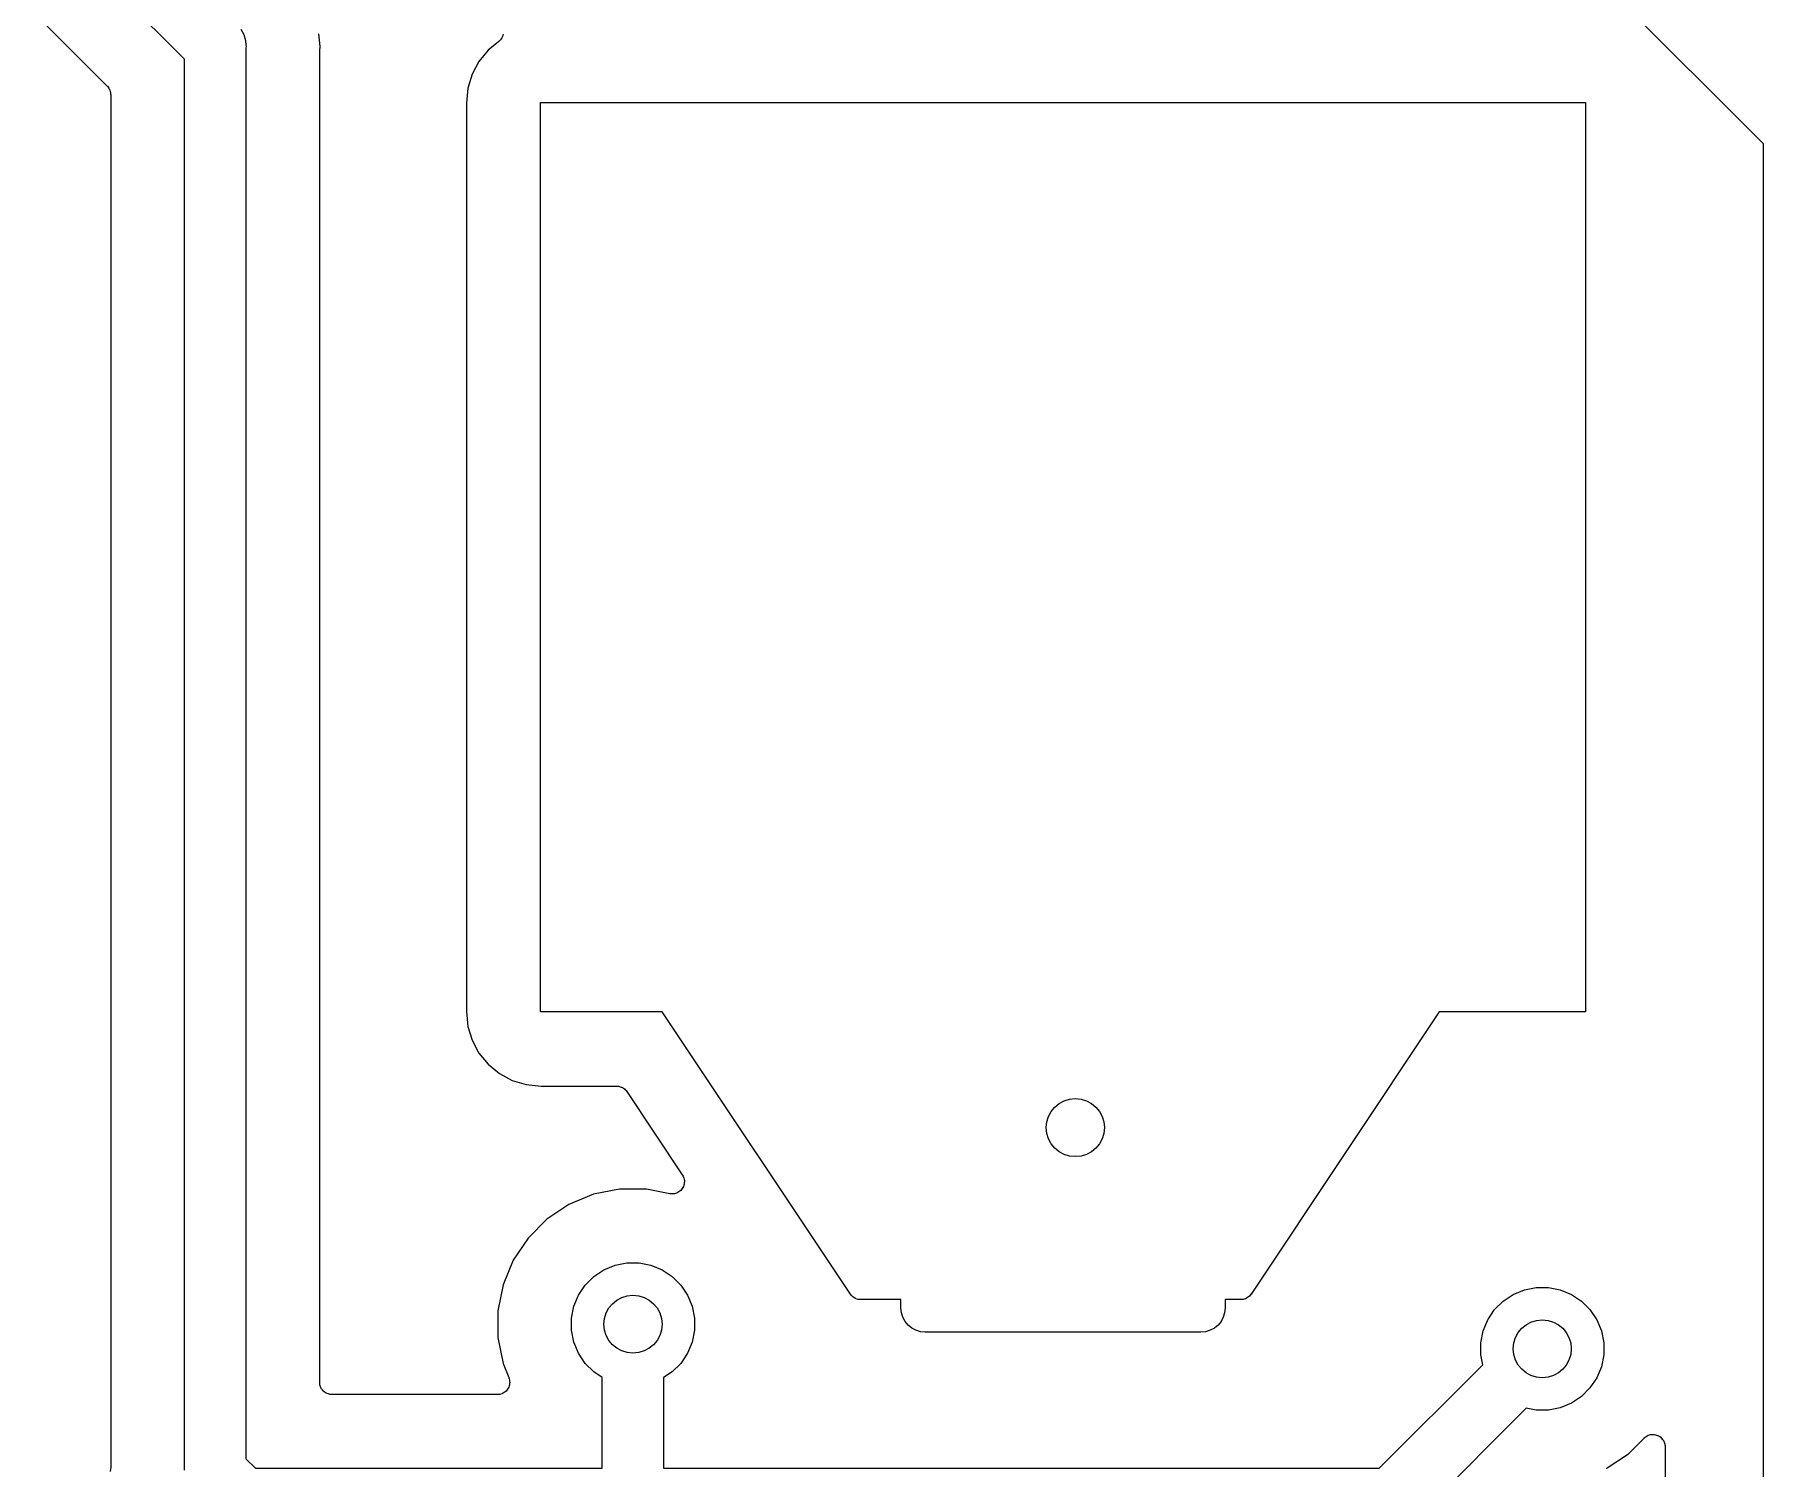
# Model space of a CAD drawing. Extents: x 122.4 to 185.8, y -118.8 to -64.3.
# Drawn here: x 142.66 to 160.53, y -98.52 to -83.7 of the extents above; entities that cross this region are included whole.
import ezdxf

# ---------------------------------------------------------------- set-up
doc = ezdxf.new("R2010")
doc.units = 0
doc.layers.add('BLACK', color=7, linetype='CONTINUOUS')

msp = doc.modelspace()

# ---------------------------------------------------------------- linework, layer by layer
at = {"layer": 'BLACK', "linetype": 'CONTINUOUS'}
for p, q in [((144.209, -83.9515), (142.87, -82.6135)), ((160.528, -84.8263), (158.787, -83.0855)), ((142.659, -83.4797), (143.409, -84.2299)), ((144.791, -83.6428), (144.821, -83.6979)), ((144.821, -83.6979), (144.839, -83.7578)), ((144.839, -83.7578), (144.843, -83.8032)), ((144.843, -83.8032), (144.845, -83.82)), ((145.611, -83.82), (145.598, -83.6894)), ((147.459, -83.7673), (147.348, -83.8586)), ((147.467, -83.7588), (147.459, -83.7673)), ((147.476, -83.7502), (147.467, -83.7588)), ((147.483, -83.7398), (147.476, -83.7498)), ((147.476, -83.7498), (147.476, -83.75)), ((147.476, -83.75), (147.476, -83.7502)), ((147.49, -83.7297), (147.483, -83.7398)), ((147.495, -83.7182), (147.49, -83.7292)), ((147.49, -83.7292), (147.49, -83.7294)), ((147.49, -83.7294), (147.49, -83.7297)), ((147.499, -83.7069), (147.495, -83.7182)), ((147.5, -83.7066), (147.499, -83.7069)), ((147.502, -83.6946), (147.5, -83.7063)), ((147.5, -83.7063), (147.5, -83.7066)), ((144.208, -94.7576), (144.209, -83.9515)), ((144.845, -83.82), (144.844, -83.8356)), ((144.844, -83.8356), (144.844, -98.4205)), ((145.606, -83.8668), (145.611, -83.82)), ((145.606, -83.8722), (145.606, -83.8668)), ((145.606, -83.8775), (145.606, -83.8722)), ((145.606, -83.8793), (145.606, -83.8775)), ((145.606, -97.6285), (145.606, -83.8793)), ((147.252, -83.9746), (147.182, -84.107)), ((147.348, -83.8586), (147.252, -83.9746)), ((147.182, -84.107), (147.138, -84.2506)), ((143.409, -84.2299), (143.41, -84.2302)), ((143.41, -84.2302), (143.41, -84.2303)), ((143.41, -84.2303), (143.41, -84.2303)), ((143.41, -84.2303), (143.411, -84.2312)), ((143.411, -84.2312), (143.418, -84.2404)), ((143.418, -84.2404), (143.425, -84.2495)), ((143.425, -84.2495), (143.426, -84.2501)), ((143.426, -84.2501), (143.426, -84.2506)), ((143.426, -84.2506), (143.431, -84.261)), ((143.431, -84.261), (143.437, -84.2714)), ((143.437, -84.2714), (143.437, -84.272)), ((143.437, -84.272), (143.437, -84.2726)), ((143.437, -84.2726), (143.441, -84.2839)), ((143.441, -84.2839), (143.444, -84.2951)), ((143.444, -84.2951), (143.444, -84.2957)), ((143.444, -84.2957), (143.444, -84.2964)), ((143.444, -84.2964), (143.445, -84.3081)), ((143.445, -84.3081), (143.447, -84.3197)), ((143.447, -84.3197), (143.446, -94.8013)), ((147.138, -84.2506), (147.123, -84.4062)), ((147.123, -84.4062), (147.123, -93.7938)), ((147.889, -93.8), (147.889, -84.4)), ((147.889, -84.4), (158.689, -84.4)), ((158.689, -84.4), (158.689, -93.8)), ((160.528, -115.951), (160.528, -84.8263)), ((147.123, -93.7938), (147.138, -93.9494)), ((149.147, -93.8), (147.889, -93.8)), ((151.092, -96.7174), (149.147, -93.8)), ((157.177, -93.8), (155.232, -96.7174)), ((158.689, -93.8), (157.177, -93.8)), ((147.138, -93.9494), (147.182, -94.093)), ((147.182, -94.093), (147.252, -94.2254)), ((147.252, -94.2254), (147.348, -94.3414)), ((147.348, -94.3414), (147.464, -94.4366)), ((147.464, -94.4366), (147.596, -94.5074)), ((147.596, -94.5074), (147.74, -94.551)), ((147.74, -94.551), (147.895, -94.5663)), ((147.895, -94.5663), (148.674, -94.5663)), ((148.674, -94.5663), (148.675, -94.5663)), ((148.675, -94.5663), (148.675, -94.5663)), ((148.675, -94.5663), (148.675, -94.5663)), ((148.675, -94.5663), (148.676, -94.5663)), ((148.676, -94.5663), (148.688, -94.5676)), ((148.688, -94.5676), (148.7, -94.5689)), ((148.7, -94.5689), (148.7, -94.569)), ((148.7, -94.569), (148.701, -94.5691)), ((148.701, -94.5691), (148.712, -94.5727)), ((148.712, -94.5727), (148.723, -94.5761)), ((148.723, -94.5761), (148.724, -94.5764)), ((148.724, -94.5764), (148.724, -94.5766)), ((148.724, -94.5766), (148.735, -94.5823)), ((148.735, -94.5823), (148.745, -94.5879)), ((148.745, -94.5879), (148.746, -94.5882)), ((148.746, -94.5882), (148.746, -94.5885)), ((148.746, -94.5885), (148.755, -94.5961)), ((148.755, -94.5961), (148.764, -94.6037)), ((148.764, -94.6037), (148.765, -94.6041)), ((148.765, -94.6041), (148.765, -94.6044)), ((148.765, -94.6044), (148.773, -94.6137)), ((148.773, -94.6137), (148.78, -94.6229)), ((148.78, -94.6229), (149.354, -95.4842)), ((143.446, -94.8013), (143.447, -94.8013)), ((143.447, -94.8013), (143.446, -98.4927)), ((144.208, -98.5364), (144.209, -94.7576)), ((144.209, -94.7576), (144.208, -94.7576)), ((149.354, -95.4842), (149.355, -95.4852)), ((149.355, -95.4852), (149.355, -95.4852)), ((149.355, -95.4852), (149.355, -95.4852)), ((149.355, -95.4852), (149.355, -95.4857)), ((149.355, -95.4857), (149.361, -95.4964)), ((149.361, -95.4964), (149.366, -95.5072)), ((149.366, -95.5072), (149.367, -95.5074)), ((149.369, -95.5923), (149.366, -95.6039)), ((149.367, -95.5074), (149.367, -95.5077)), ((149.367, -95.5077), (149.37, -95.5193)), ((149.373, -95.5808), (149.369, -95.5923)), ((149.37, -95.5193), (149.373, -95.5309)), ((149.373, -95.5309), (149.373, -95.5312)), ((149.373, -95.5312), (149.374, -95.5315)), ((149.374, -95.5682), (149.373, -95.5803)), ((149.373, -95.5803), (149.373, -95.5806)), ((149.373, -95.5806), (149.373, -95.5808)), ((149.374, -95.5315), (149.375, -95.5436)), ((149.376, -95.5562), (149.374, -95.5682)), ((149.375, -95.5436), (149.376, -95.5556)), ((149.376, -95.5556), (149.376, -95.5559)), ((149.376, -95.5559), (149.376, -95.5562)), ((148.437, -95.6847), (148.182, -95.79)), ((148.706, -95.631), (148.437, -95.6847)), ((148.982, -95.631), (148.706, -95.631)), ((149.224, -95.6792), (148.982, -95.631)), ((149.236, -95.6804), (149.224, -95.6792)), ((149.248, -95.6816), (149.236, -95.6804)), ((149.249, -95.6816), (149.248, -95.6816)), ((149.248, -95.6816), (149.248, -95.6816)), ((149.261, -95.6805), (149.249, -95.6816)), ((149.273, -95.6793), (149.261, -95.6805)), ((149.285, -95.6758), (149.273, -95.6792)), ((149.273, -95.6792), (149.273, -95.6793)), ((149.273, -95.6793), (149.273, -95.6793)), ((149.296, -95.6723), (149.285, -95.6758)), ((149.297, -95.6722), (149.296, -95.6723)), ((149.308, -95.6664), (149.297, -95.6721)), ((149.297, -95.6721), (149.297, -95.6722)), ((149.318, -95.6608), (149.308, -95.6664)), ((149.319, -95.6606), (149.318, -95.6608)), ((149.328, -95.6527), (149.319, -95.6605)), ((149.319, -95.6605), (149.319, -95.6606)), ((149.338, -95.6452), (149.328, -95.6527)), ((149.346, -95.6353), (149.338, -95.6448)), ((149.338, -95.6448), (149.338, -95.645)), ((149.338, -95.645), (149.338, -95.6452)), ((149.354, -95.6262), (149.346, -95.6353)), ((149.36, -95.615), (149.354, -95.6257)), ((149.354, -95.6257), (149.354, -95.626)), ((149.354, -95.626), (149.354, -95.6262)), ((149.365, -95.6045), (149.36, -95.615)), ((149.366, -95.6042), (149.365, -95.6045)), ((149.366, -95.6039), (149.366, -95.6042)), ((147.953, -95.9429), (147.759, -96.1375)), ((148.182, -95.79), (147.953, -95.9429)), ((147.759, -96.1375), (147.606, -96.3663)), ((147.606, -96.3663), (147.501, -96.6205)), ((148.439, -96.5348), (148.543, -96.4653)), ((148.543, -96.4653), (148.659, -96.4174)), ((148.659, -96.4174), (148.781, -96.393)), ((148.781, -96.393), (148.907, -96.393)), ((148.907, -96.393), (149.029, -96.4174)), ((149.029, -96.4174), (149.145, -96.4653)), ((149.145, -96.4653), (149.249, -96.5348)), ((147.501, -96.6205), (147.447, -96.8904)), ((148.281, -96.7272), (148.351, -96.6232)), ((148.351, -96.6232), (148.439, -96.5348)), ((149.249, -96.5348), (149.337, -96.6232)), ((149.337, -96.6232), (149.407, -96.7272)), ((158.057, -96.6714), (158.179, -96.647)), ((158.179, -96.647), (158.305, -96.647)), ((158.305, -96.647), (158.427, -96.6714)), ((148.209, -96.9655), (148.233, -96.8428)), ((148.233, -96.8428), (148.281, -96.7272)), ((149.407, -96.7272), (149.455, -96.8428)), ((149.455, -96.8428), (149.479, -96.9655)), ((151.1, -96.7266), (151.092, -96.7174)), ((151.107, -96.7359), (151.1, -96.7266)), ((151.108, -96.7362), (151.107, -96.7359)), ((151.108, -96.7366), (151.108, -96.7362)), ((151.117, -96.7441), (151.108, -96.7366)), ((151.126, -96.7518), (151.117, -96.7441)), ((151.127, -96.7521), (151.126, -96.7518)), ((151.127, -96.7524), (151.127, -96.7521)), ((151.138, -96.758), (151.127, -96.7524)), ((151.148, -96.7637), (151.138, -96.758)), ((151.148, -96.7639), (151.148, -96.7637)), ((151.149, -96.7642), (151.148, -96.7639)), ((151.16, -96.7676), (151.149, -96.7642)), ((151.172, -96.7712), (151.16, -96.7676)), ((151.172, -96.7713), (151.172, -96.7712)), ((151.173, -96.7714), (151.172, -96.7713)), ((151.184, -96.7727), (151.173, -96.7714)), ((151.196, -96.774), (151.184, -96.7727)), ((151.197, -96.774), (151.196, -96.774)), ((151.198, -96.774), (151.197, -96.774)), ((151.197, -96.774), (151.197, -96.774)), ((151.197, -96.774), (151.197, -96.774)), ((151.614, -96.774), (151.198, -96.774)), ((151.614, -96.86), (151.614, -96.774)), ((155.126, -96.774), (154.964, -96.774)), ((154.964, -96.774), (154.964, -96.86)), ((155.138, -96.7728), (155.126, -96.774)), ((155.15, -96.7718), (155.138, -96.7728)), ((155.151, -96.7716), (155.15, -96.7716)), ((155.15, -96.7716), (155.15, -96.7718)), ((155.162, -96.7682), (155.151, -96.7716)), ((155.173, -96.7648), (155.162, -96.7682)), ((155.174, -96.7646), (155.173, -96.7648)), ((155.185, -96.7588), (155.174, -96.7644)), ((155.174, -96.7644), (155.174, -96.7646)), ((155.195, -96.7534), (155.185, -96.7588)), ((155.196, -96.753), (155.195, -96.7534)), ((155.205, -96.7453), (155.196, -96.7528)), ((155.196, -96.7528), (155.196, -96.753)), ((155.215, -96.7379), (155.205, -96.7453)), ((155.216, -96.7371), (155.215, -96.7375)), ((155.215, -96.7375), (155.215, -96.7379)), ((155.223, -96.728), (155.216, -96.7371)), ((155.231, -96.7189), (155.223, -96.728)), ((155.232, -96.7174), (155.231, -96.718)), ((155.231, -96.718), (155.231, -96.718)), ((155.231, -96.718), (155.231, -96.718)), ((155.231, -96.718), (155.231, -96.7189)), ((157.749, -96.8772), (157.837, -96.7888)), ((157.837, -96.7888), (157.941, -96.7193)), ((157.941, -96.7193), (158.057, -96.6714)), ((158.427, -96.6714), (158.543, -96.7193)), ((158.543, -96.7193), (158.647, -96.7888)), ((158.647, -96.7888), (158.735, -96.8772)), ((147.447, -96.8904), (147.447, -97.1656)), ((148.209, -97.0905), (148.209, -96.9655)), ((149.479, -96.9655), (149.479, -97.0905)), ((151.619, -96.9088), (151.614, -96.86)), ((151.633, -96.9557), (151.619, -96.9088)), ((151.656, -96.9989), (151.633, -96.9557)), ((151.687, -97.0368), (151.656, -96.9989)), ((154.922, -96.9989), (154.891, -97.0368)), ((154.945, -96.9557), (154.922, -96.9989)), ((154.959, -96.9088), (154.945, -96.9557)), ((154.964, -96.86), (154.959, -96.9088)), ((157.631, -97.0968), (157.679, -96.9812)), ((157.679, -96.9812), (157.749, -96.8772)), ((158.735, -96.8772), (158.805, -96.9812)), ((158.805, -96.9812), (158.853, -97.0968)), ((147.447, -97.1656), (147.501, -97.4355)), ((148.233, -97.2132), (148.209, -97.0905)), ((149.479, -97.0905), (149.455, -97.2132)), ((151.725, -97.0679), (151.687, -97.0368)), ((151.768, -97.091), (151.725, -97.0679)), ((151.815, -97.1052), (151.768, -97.091)), ((151.864, -97.11), (151.815, -97.1052)), ((154.714, -97.11), (151.864, -97.11)), ((154.763, -97.1052), (154.714, -97.11)), ((154.81, -97.091), (154.763, -97.1052)), ((154.853, -97.0679), (154.81, -97.091)), ((154.891, -97.0368), (154.853, -97.0679)), ((157.607, -97.2195), (157.631, -97.0968)), ((158.853, -97.0968), (158.877, -97.2195)), ((148.281, -97.3288), (148.233, -97.2132)), ((148.351, -97.4328), (148.281, -97.3288)), ((149.407, -97.3288), (149.337, -97.4328)), ((149.455, -97.2132), (149.407, -97.3288)), ((157.607, -97.3445), (157.607, -97.2195)), ((157.627, -97.4475), (157.607, -97.3445)), ((158.877, -97.3445), (158.853, -97.4672)), ((158.877, -97.2195), (158.877, -97.3445)), ((147.501, -97.4355), (147.561, -97.5799)), ((148.439, -97.5212), (148.351, -97.4328)), ((148.526, -97.5796), (148.439, -97.5212)), ((149.249, -97.5212), (149.161, -97.5796)), ((149.337, -97.4328), (149.249, -97.5212)), ((156.557, -98.5175), (157.627, -97.4475)), ((158.853, -97.4672), (158.805, -97.5828)), ((145.607, -97.6404), (145.606, -97.6285)), ((145.608, -97.6523), (145.607, -97.6404)), ((145.608, -97.6527), (145.608, -97.6523)), ((145.608, -97.6532), (145.608, -97.6527)), ((145.611, -97.6646), (145.608, -97.6532)), ((145.615, -97.6761), (145.611, -97.6646)), ((145.615, -97.6765), (145.615, -97.6761)), ((145.615, -97.6769), (145.615, -97.6765)), ((145.621, -97.6874), (145.615, -97.6769)), ((145.626, -97.698), (145.621, -97.6874)), ((145.627, -97.6984), (145.626, -97.698)), ((145.627, -97.6988), (145.627, -97.6984)), ((145.634, -97.708), (145.627, -97.6988)), ((145.642, -97.7174), (145.634, -97.708)), ((145.642, -97.7176), (145.642, -97.7174)), ((145.642, -97.718), (145.642, -97.7176)), ((145.652, -97.7256), (145.642, -97.718)), ((145.661, -97.7333), (145.652, -97.7256)), ((145.661, -97.7335), (145.661, -97.7333)), ((145.661, -97.7338), (145.661, -97.7335)), ((145.672, -97.7395), (145.661, -97.7338)), ((145.682, -97.7452), (145.672, -97.7395)), ((147.502, -97.7403), (147.492, -97.7459)), ((147.513, -97.7346), (147.502, -97.7403)), ((147.523, -97.7267), (147.513, -97.7343)), ((147.513, -97.7343), (147.513, -97.7344)), ((147.513, -97.7344), (147.513, -97.7346)), ((147.532, -97.7191), (147.523, -97.7267)), ((147.533, -97.7186), (147.532, -97.7188)), ((147.532, -97.7188), (147.532, -97.7191)), ((147.54, -97.7094), (147.533, -97.7186)), ((147.548, -97.7001), (147.54, -97.7094)), ((147.554, -97.6889), (147.548, -97.6995)), ((147.548, -97.6995), (147.548, -97.6998)), ((147.548, -97.6998), (147.548, -97.7001)), ((147.56, -97.6783), (147.554, -97.6889)), ((147.564, -97.6662), (147.56, -97.6777)), ((147.56, -97.6777), (147.56, -97.678)), ((147.56, -97.678), (147.56, -97.6783)), ((147.561, -97.5799), (147.561, -97.5809)), ((147.561, -97.5809), (147.561, -97.5809)), ((147.561, -97.5809), (147.561, -97.5809)), ((147.561, -97.5809), (147.561, -97.5815)), ((147.561, -97.5815), (147.565, -97.5933)), ((147.567, -97.6547), (147.564, -97.6662)), ((147.565, -97.5933), (147.568, -97.6047)), ((147.568, -97.654), (147.567, -97.6544)), ((147.567, -97.6544), (147.567, -97.6547)), ((147.568, -97.6047), (147.568, -97.605)), ((147.568, -97.605), (147.568, -97.6054)), ((147.568, -97.6054), (147.569, -97.6175)), ((147.569, -97.6421), (147.568, -97.654)), ((147.569, -97.6175), (147.57, -97.6294)), ((147.57, -97.6301), (147.569, -97.6421)), ((147.57, -97.6294), (147.57, -97.6297)), ((147.57, -97.6297), (147.57, -97.6301)), ((148.527, -98.5175), (148.526, -97.5796)), ((149.161, -97.5796), (149.161, -98.5175)), ((158.735, -97.6868), (158.647, -97.7752)), ((158.805, -97.5828), (158.735, -97.6868)), ((145.683, -97.7454), (145.682, -97.7452)), ((145.683, -97.7456), (145.683, -97.7454)), ((145.695, -97.7491), (145.683, -97.7456)), ((145.706, -97.7527), (145.695, -97.7491)), ((145.707, -97.7528), (145.706, -97.7527)), ((145.707, -97.7529), (145.707, -97.7528)), ((145.719, -97.7542), (145.707, -97.7529)), ((145.731, -97.7555), (145.719, -97.7542)), ((145.732, -97.7555), (145.731, -97.7555)), ((147.443, -97.7555), (145.732, -97.7555)), ((145.732, -97.7555), (145.732, -97.7555)), ((145.732, -97.7555), (145.732, -97.7555)), ((145.732, -97.7555), (145.732, -97.7555)), ((147.455, -97.7543), (147.443, -97.7555)), ((147.467, -97.7532), (147.455, -97.7543)), ((147.468, -97.7531), (147.467, -97.7532)), ((147.479, -97.7496), (147.468, -97.7531)), ((147.468, -97.7531), (147.468, -97.7531)), ((147.491, -97.7462), (147.479, -97.7496)), ((147.492, -97.7459), (147.491, -97.746)), ((147.491, -97.746), (147.491, -97.7462)), ((158.076, -97.8965), (156.925, -99.0485)), ((158.179, -97.917), (158.076, -97.8965)), ((158.305, -97.917), (158.179, -97.917)), ((158.427, -97.8926), (158.305, -97.917)), ((158.543, -97.8447), (158.427, -97.8926)), ((158.647, -97.7752), (158.543, -97.8447)), ((159.133, -98.3671), (159.295, -98.2045)), ((159.295, -98.2045), (159.296, -98.2035)), ((159.296, -98.2032), (159.306, -98.1955)), ((159.296, -98.2035), (159.296, -98.2032)), ((159.296, -98.2035), (159.296, -98.2035)), ((159.296, -98.2035), (159.296, -98.2035)), ((159.306, -98.1955), (159.315, -98.188)), ((159.315, -98.188), (159.316, -98.1879)), ((159.316, -98.1877), (159.327, -98.1821)), ((159.316, -98.1879), (159.316, -98.1877)), ((159.327, -98.1821), (159.337, -98.1765)), ((159.337, -98.1765), (159.338, -98.1764)), ((159.338, -98.1763), (159.35, -98.1729)), ((159.338, -98.1764), (159.338, -98.1763)), ((159.35, -98.1729), (159.361, -98.1695)), ((159.361, -98.1695), (159.362, -98.1694)), ((159.361, -98.1695), (159.361, -98.1695)), ((159.362, -98.1694), (159.374, -98.1684)), ((159.374, -98.1684), (159.386, -98.1673)), ((159.386, -98.1673), (159.386, -98.1673)), ((159.386, -98.1673), (159.386, -98.1673)), ((159.386, -98.1673), (159.399, -98.1686)), ((159.399, -98.1686), (159.411, -98.1699)), ((159.411, -98.1699), (159.411, -98.1699)), ((159.411, -98.1699), (159.411, -98.1699)), ((159.411, -98.1699), (159.423, -98.1736)), ((159.423, -98.1736), (159.434, -98.1772)), ((159.434, -98.1772), (159.434, -98.1773)), ((159.434, -98.1773), (159.435, -98.1774)), ((159.435, -98.1774), (159.445, -98.1832)), ((159.445, -98.1832), (159.456, -98.189)), ((159.456, -98.189), (159.456, -98.1891)), ((159.456, -98.1891), (159.456, -98.1892)), ((159.456, -98.1892), (159.466, -98.1971)), ((159.466, -98.1971), (159.475, -98.2048)), ((159.475, -98.2048), (159.475, -98.2049)), ((159.475, -98.2049), (159.475, -98.2051)), ((159.475, -98.2051), (159.483, -98.2147)), ((159.483, -98.2147), (159.491, -98.224)), ((159.491, -98.224), (159.491, -98.2242)), ((159.491, -98.2242), (159.491, -98.2244)), ((159.491, -98.2244), (159.497, -98.2353)), ((159.497, -98.2353), (159.502, -98.2459)), ((159.502, -98.2459), (159.502, -98.2461)), ((159.502, -98.2461), (159.503, -98.2463)), ((159.503, -98.2463), (159.506, -98.2582)), ((159.506, -98.2582), (159.51, -98.2696)), ((159.51, -98.2696), (159.51, -98.2698)), ((159.51, -98.2698), (159.51, -98.27)), ((159.51, -98.27), (159.511, -98.2824)), ((144.844, -98.4205), (144.941, -98.5175)), ((158.904, -98.52), (159.133, -98.3671)), ((159.511, -98.2824), (159.512, -98.2943)), ((159.512, -98.2943), (159.512, -116.072)), ((143.446, -98.5052), (143.441, -98.552)), ((143.446, -98.4927), (143.446, -98.4945)), ((143.446, -98.4945), (143.446, -98.4998)), ((143.446, -98.4998), (143.446, -98.5052)), ((144.941, -98.5175), (148.527, -98.5175)), ((149.161, -98.5175), (156.557, -98.5175))]:
    msp.add_line(p, q, dxfattribs=at)
at = {"layer": 'BLACK'}
for centre in [(153.416, -94.996), (148.844, -97.028), (158.242, -97.282)]:
    msp.add_circle(centre, 0.3, dxfattribs=at)

doc.saveas('drawing.dxf')
